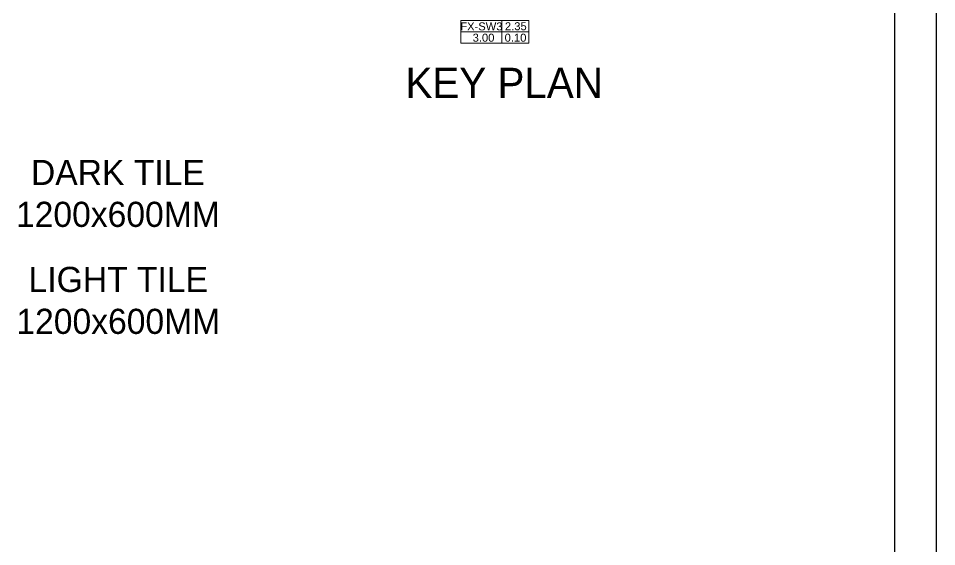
# Model space of a CAD drawing. Header units: metres. Extents: x 494 to 1845, y -666 to 1061.
# Drawn here: x 1786.571 to 1790.951, y 225.108 to 227.63 of the extents above; entities that cross this region are included whole.
import ezdxf

# ---------------------------------------------------------------- set-up
doc = ezdxf.new("R2010")
doc.units = ezdxf.units.M
doc.header["$MEASUREMENT"] = 0
doc.linetypes.add('1', pattern=[0])
doc.layers.add('SHEET', color=7, linetype='Continuous')
doc.layers.add('VDA-TEXT', color=250, linetype='1')
doc.layers.add('VDA-DW TAGS', color=4, linetype='Continuous', lineweight=9)
doc.layers.add('VDA-HATCH', color=8, linetype='Continuous', lineweight=9)
doc.styles.add('0.2', font='arial.ttf', dxfattribs={"height": 0.2})
doc.styles.add('arial', font='arial.ttf', dxfattribs={"height": 0.3})
doc.styles.add('NAME PLATE', font='arial.ttf')

# ---------------------------------------------------------------- blocks, each defined once
blk = doc.blocks.new('FX SW3')
at = {"layer": 'VDA-DW TAGS'}
for p, q in [((1527.986, 314.015), (1527.986, 314.346)), ((1528.381, 314.181), (1527.391, 314.181))]:
    blk.add_line(p, q, dxfattribs=at)
blk.add_lwpolyline([(1528.381, 314.346), (1527.391, 314.346), (1527.391, 314.015), (1528.381, 314.015)], close=True, dxfattribs=at)
at = {"layer": 'VDA-DW TAGS', "char_height": 0.116, "attachment_point": 8, "style": 'arial'}
for s, insert, width in [('FX-SW3', (1527.691, 314.2), 0.28229), ('2.35', (1528.19, 314.202), 0.28229), ('3.00', (1527.722, 314.036), 0.27584), ('0.10', (1528.186, 314.036), 0.36617)]:
    blk.add_mtext(s, dxfattribs=dict(at, insert=insert, width=width))
blk = doc.blocks.new('AFDADSFADSF')
at = {"layer": 'VDA-HATCH'}
blk.add_blockref('FX SW3', (-1524.47, -323.362), dxfattribs=at)

msp = doc.modelspace()

# ---------------------------------------------------------------- linework, layer by layer
at = {"layer": 'SHEET'}
for points in [[(1790.9507, 231.6492), (1779.6918, 231.6492), (1779.6918, 215.7259), (1790.9507, 215.7259)], [(1790.7507, 231.4492), (1779.8918, 231.4492), (1779.8918, 215.9259), (1790.7507, 215.9259)]]:
    msp.add_lwpolyline(points, close=True, dxfattribs=at)

# ---------------------------------------------------------------- block references
at = {"xscale": 0.329071765895551, "yscale": 0.329071765895551, "zscale": 0.329071765895551}
msp.add_blockref('AFDADSFADSF', (1787.7193, 230.5874), dxfattribs=at)

# ---------------------------------------------------------------- texts
at = {"layer": 'VDA-TEXT', "lineweight": 30, "insert": (1788.4173, 227.3945), "char_height": 0.143944, "width": 1.039421, "attachment_point": 1, "style": 'NAME PLATE'}
msp.add_mtext('{\\fCentury Gothic|b0|i0|c0|p34;KEY PLAN }', dxfattribs=at)
at = {"layer": 'VDA-TEXT', "char_height": 0.12, "width": 1.394661, "attachment_point": 2, "style": '0.2'}
for s, insert in [('{\\fCentury Gothic|b0|i0|c0|p34;DARK TILE \\P1200x600MM}', (1787.0455, 226.9549)), ('{\\fCentury Gothic|b0|i0|c0|p34;LIGHT TILE \\P1200x600MM', (1787.0474, 226.4441))]:
    msp.add_mtext(s, dxfattribs=dict(at, insert=insert))

doc.saveas('drawing.dxf')
